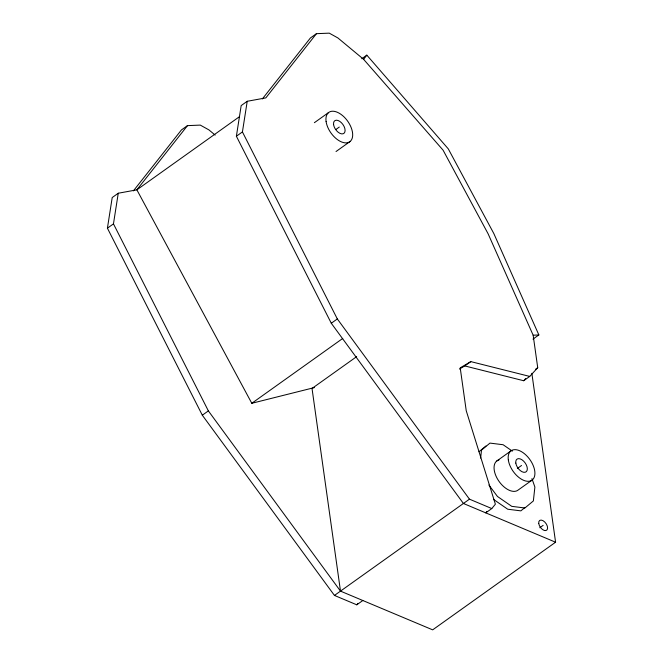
<?xml version="1.0" encoding="UTF-8"?>
<svg xmlns="http://www.w3.org/2000/svg" width="663" height="663" viewBox="0 0 663 663"><rect width="100%" height="100%" fill="white"/><g stroke="black" fill="none" stroke-linecap="round" stroke-linejoin="round"><path stroke-width="0.99" d="M480.634 458.075L481.504 450.152L489.965 443.099L503.109 444.732L512.358 451.138M362.835 600.504L356.785 604.813L334.45 595.432L202.314 415.204L107.414 228.18L112.213 197.541L118.254 193.231L136.868 189.833L239.583 116.597M531.859 373.319L555.586 542.21L432.666 629.85L340.492 591.123L208.364 410.894L113.464 223.87L118.254 193.231M555.586 542.21L463.412 503.474L331.285 323.254L236.384 136.23L241.175 105.591L247.224 101.282L265.838 97.884L316.442 33.672L329.262 33.15L337.89 37.948L363.622 59.33L443.083 150.169L488.109 233.799L533.16 335.229L537.726 367.7L529.737 376.418L523.695 380.736L464.763 365.926L459.467 369.042M529.737 376.418L470.813 361.617L460.213 367.841L466.238 410.745L495.377 504.195L491.797 508.554L469.462 499.164L337.326 318.944L242.426 131.92L247.224 101.282M363.622 59.33L366.821 55.137L448.279 148.868L493.802 233.492L538.853 334.923L532.986 339.108M133.387 190.894L181.43 129.94L187.48 125.63L200.292 125.1L208.92 129.898L215.16 135.086M187.48 125.63L136.868 189.833L251.799 403.286L314.411 387.582M262.349 98.936L310.4 37.982L316.442 33.672M356.785 604.813L357.979 603.363M486.949 511.413L485.755 512.864L491.797 508.554M523.695 380.736L525.693 378.548M479.009 451.743L485.938 445.967M524.723 507.659L520.878 510.866L507.734 509.225L493.429 499.33M107.414 228.18L113.464 223.87M236.384 136.23L242.426 131.92M361.791 58.725L366.821 55.137M314.378 122.688L328.483 112.627M335.992 129.418L339.307 127.047M336.025 151.529L350.13 141.468M202.314 415.204L208.364 410.894M331.285 323.254L337.326 318.944M251.799 403.286L342.73 338.453M356.653 356.636L312.024 388.452L340.492 591.123M464.763 365.926L470.813 361.617M535.455 369.316L537.726 367.7M496.612 461.125L510.717 451.064M334.45 595.432L469.462 499.164M517.389 468.443L521.541 465.484M532.364 479.913L518.259 489.965A18.042 10.235 54.5 0 1 498.211 480.169A18.042 10.235 54.5 0 1 499.015 459.915M539.781 527.756L543.146 525.353M533.16 335.229L538.853 334.923M488.888 485.043L497.457 496.463L511.761 506.35L524.905 507.991L533.367 500.938L534.884 487.081L531.958 478.603M538.746 523.505A6.008 3.406 54.5 0 0 545.947 530.557A6.008 3.406 54.5 0 0 544.746 521.996A6.008 3.406 54.5 0 0 538.746 523.505M508.322 459.931A18.042 10.235 54.5 0 0 529.952 481.114A18.042 10.235 54.5 0 0 526.347 455.415A18.042 10.235 54.5 0 0 508.322 459.931M515.814 463.081A7.815 4.434 54.5 0 0 525.187 472.255A7.815 4.434 54.5 0 0 523.621 461.125A7.815 4.434 54.5 0 0 515.814 463.081M326.088 121.495A18.042 10.235 54.5 0 0 347.727 142.678A18.042 10.235 54.5 0 0 344.114 116.978A18.042 10.235 54.5 0 0 326.088 121.495M333.588 124.644A7.815 4.434 54.5 0 0 342.953 133.818A7.815 4.434 54.5 0 0 341.387 122.688A7.815 4.434 54.5 0 0 333.588 124.644"/></g></svg>
